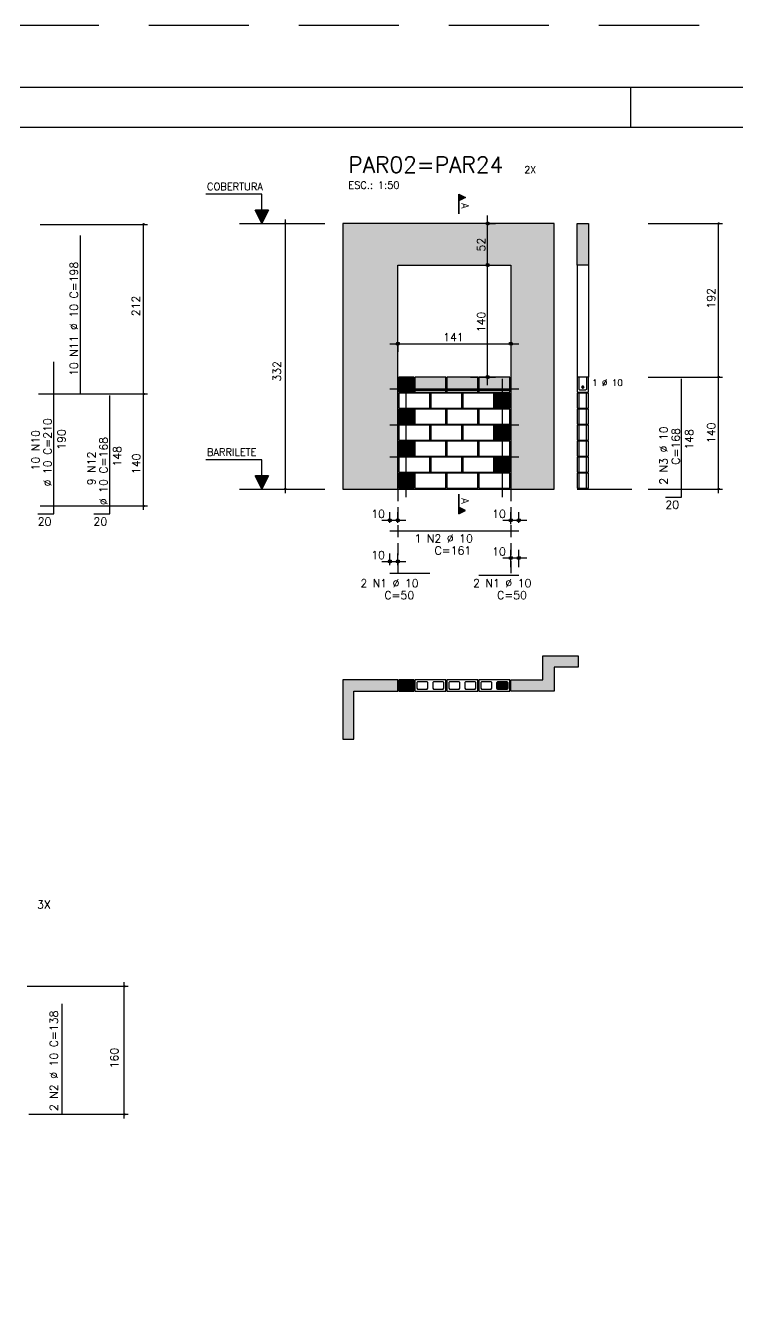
# Model space of a CAD drawing. Extents: x -1.9 to 86, y -1.5 to 61.
# Drawn here: x 50.47 to 68.26, y 29.08 to 60.95 of the extents above; entities that cross this region are included whole.
import ezdxf

# ---------------------------------------------------------------- set-up
doc = ezdxf.new("R2010")
doc.units = 0
doc.header["$MEASUREMENT"] = 0
doc.linetypes.add('ESTILO_TQS_0001', pattern=[0.45, 0.3, -0.15])
doc.linetypes.add('HIDDEN', pattern=[0.375, 0.25, -0.125])
doc.layers.get('0').update_dxf_attribs({"linetype": 'CONTINUOUS'})
doc.layers.get('Defpoints').update_dxf_attribs({"linetype": 'CONTINUOUS'})
for name, color, linetype in [('ARQ_FOLHA', 7, 'CONTINUOUS'), ('PENA_01', 1, 'CONTINUOUS'), ('PENA_02', 2, 'CONTINUOUS'), ('PENA_03', 3, 'CONTINUOUS'), ('PENA_05', 5, 'CONTINUOUS'), ('PENA_06', 6, 'CONTINUOUS'), ('PENA_09', 254, 'CONTINUOUS'), ('PENA_11', 252, 'CONTINUOUS'), ('PENA_23', 50, 'CONTINUOUS')]:
    doc.layers.add(name, color=color, linetype=linetype)
doc.styles.get("Standard").update_dxf_attribs({"font": 'ROMANS.SHX'})

# ---------------------------------------------------------------- blocks, each defined once
blk = doc.blocks.new('FOLHA A1 - 841 X 594')
at = {"layer": 'ARQ_FOLHA', "color": 1}
blk.add_line((-185, 584), (-185, 594), dxfattribs=at)
for points in [[(-841, 0), (0, 0), (0, 594), (-841, 594)], [(-816, 10), (-10, 10), (-10, 584), (-816, 584)]]:
    blk.add_lwpolyline(points, close=True, dxfattribs=at)
at = {"layer": 'Defpoints', "color": 8, "linetype": 'HIDDEN', "ltscale": 100}
blk.add_lwpolyline([(-860.5, 609.5), (-860.5, -15.5), (19.5, -15.5), (19.5, 609.5)], close=True, dxfattribs=at)
blk = doc.blocks.new('*U24')
blk.add_blockref('FOLHA A1 - 841 X 594', (0, 0))

msp = doc.modelspace()

# ---------------------------------------------------------------- linework, layer by layer
at = {"layer": 'PENA_01', "linetype": 'Continuous'}
for p, q in [((62.017496, 54.760002), (62.017496, 56.200002)), ((55.817995, 56.000002), (57.948859, 56.000002)), ((62.052362, 56.000002), (62.217496, 56.000002)), ((62.017496, 51.960002), (62.017496, 55.160002)), ((61.386351, 54.960002), (62.217496, 54.960002)), ((61.386351, 54.960002), (62.217496, 54.960002)), ((59.576351, 52.99481), (62.796351, 52.99481)), ((59.776351, 52.995626), (59.776351, 52.79481)), ((62.596351, 53.06865), (62.596351, 52.79481)), ((61.586351, 52.160002), (62.217496, 52.160002)), ((59.796351, 51.830002), (60.176351, 51.830002)), ((60.196351, 51.830002), (60.976351, 51.830002)), ((60.996351, 51.830002), (61.776351, 51.830002)), ((61.796351, 51.830002), (62.576351, 51.830002)), ((55.817995, 49.360002), (57.948859, 49.360002)), ((59.576351, 48.514656), (59.576351, 48.780712)), ((59.776351, 48.514656), (59.776351, 48.780712)), ((62.596351, 48.485294), (62.596351, 48.780712)), ((62.796351, 48.514656), (62.796351, 48.780712)), ((59.376351, 48.580712), (59.976351, 48.580712)), ((62.396351, 48.580712), (62.996351, 48.580712)), ((62.596351, 47.410585), (62.596351, 47.83882)), ((62.796351, 47.410585), (62.796351, 47.83882)), ((59.376351, 47.551227), (59.976351, 47.551227)), ((59.576351, 47.460374), (59.576351, 47.751227)), ((59.776351, 47.460374), (59.776351, 47.751227)), ((62.396351, 47.63882), (62.996351, 47.63882))]:
    msp.add_line(p, q, dxfattribs=at)
at = {"layer": 'PENA_01', "linetype": 'ESTILO_TQS_0001'}
for p, q in [((59.776351, 49.360002), (59.776351, 47.260374)), ((62.596351, 49.360002), (62.596351, 47.210585))]:
    msp.add_line(p, q, dxfattribs=at)
at = {"layer": 'PENA_01', "linetype": 'Continuous'}
for points in [[(59.866351, 44.362402), (60.106351, 44.362402), (60.126351, 44.382402), (60.126351, 44.522402), (60.106351, 44.542402), (59.866351, 44.542402), (59.846351, 44.522402), (59.846351, 44.382402), (59.866351, 44.362402)], [(60.246351, 44.382402), (60.266351, 44.362402), (60.506351, 44.362402), (60.526351, 44.382402), (60.526351, 44.522402), (60.506351, 44.542402), (60.266351, 44.542402), (60.246351, 44.522402), (60.246351, 44.382402)], [(60.646351, 44.382402), (60.666351, 44.362402), (60.906351, 44.362402), (60.926351, 44.382402), (60.926351, 44.522402), (60.906351, 44.542402), (60.666351, 44.542402), (60.646351, 44.522402), (60.646351, 44.382402)], [(61.046351, 44.382402), (61.066351, 44.362402), (61.306351, 44.362402), (61.326351, 44.382402), (61.326351, 44.522402), (61.306351, 44.542402), (61.066351, 44.542402), (61.046351, 44.522402), (61.046351, 44.382402)], [(61.446351, 44.382402), (61.466351, 44.362402), (61.706351, 44.362402), (61.726351, 44.382402), (61.726351, 44.522402), (61.706351, 44.542402), (61.466351, 44.542402), (61.446351, 44.522402), (61.446351, 44.382402)], [(61.846351, 44.382402), (61.866351, 44.362402), (62.106351, 44.362402), (62.126351, 44.382402), (62.126351, 44.522402), (62.106351, 44.542402), (61.866351, 44.542402), (61.846351, 44.522402), (61.846351, 44.382402)], [(62.246351, 44.382402), (62.266351, 44.362402), (62.506351, 44.362402), (62.526351, 44.382402), (62.526351, 44.522402), (62.506351, 44.542402), (62.266351, 44.542402), (62.246351, 44.522402), (62.246351, 44.382402)]]:
    msp.add_lwpolyline(points, dxfattribs=at)
at = {"layer": 'PENA_02', "linetype": 'Continuous'}
for p, q in [((58.396351, 49.360002), (63.676351, 49.360002)), ((63.396351, 44.592402), (63.396351, 44.892402))]:
    msp.add_line(p, q, dxfattribs=at)
for points in [[(58.396351, 56.000002), (58.396351, 49.360002), (59.776351, 49.360002), (59.776351, 54.960002), (62.596351, 54.960002), (62.596351, 49.360002), (63.676351, 49.360002), (63.676351, 56.000002), (58.396351, 56.000002)], [(64.254407, 56.000002), (64.534407, 56.000002), (64.534407, 54.960002), (64.254407, 54.960002), (64.254407, 56.000002)], [(59.796351, 51.780002), (60.176351, 51.780002), (60.176351, 52.160002), (59.796351, 52.160002), (59.796351, 51.780002)], [(60.196351, 51.780002), (60.976351, 51.780002), (60.976351, 52.160002), (60.196351, 52.160002), (60.196351, 51.780002)], [(60.996351, 51.780002), (61.776351, 51.780002), (61.776351, 52.160002), (60.996351, 52.160002), (60.996351, 51.780002)], [(61.796351, 51.780002), (62.576351, 51.780002), (62.576351, 52.160002), (61.796351, 52.160002), (61.796351, 51.780002)], [(59.796351, 51.380002), (60.576351, 51.380002), (60.576351, 51.760002), (59.796351, 51.760002), (59.796351, 51.380002)], [(60.596351, 51.380002), (61.376351, 51.380002), (61.376351, 51.760002), (60.596351, 51.760002), (60.596351, 51.380002)], [(61.396351, 51.380002), (62.176351, 51.380002), (62.176351, 51.760002), (61.396351, 51.760002), (61.396351, 51.380002)], [(62.196351, 51.380002), (62.576351, 51.380002), (62.576351, 51.760002), (62.196351, 51.760002), (62.196351, 51.380002)], [(59.796351, 50.980002), (60.176351, 50.980002), (60.176351, 51.360002), (59.796351, 51.360002), (59.796351, 50.980002)], [(60.196351, 50.980002), (60.976351, 50.980002), (60.976351, 51.360002), (60.196351, 51.360002), (60.196351, 50.980002)], [(60.996351, 50.980002), (61.776351, 50.980002), (61.776351, 51.360002), (60.996351, 51.360002), (60.996351, 50.980002)], [(61.796351, 50.980002), (62.576351, 50.980002), (62.576351, 51.360002), (61.796351, 51.360002), (61.796351, 50.980002)], [(59.796351, 50.580002), (60.576351, 50.580002), (60.576351, 50.960002), (59.796351, 50.960002), (59.796351, 50.580002)], [(60.596351, 50.580002), (61.376351, 50.580002), (61.376351, 50.960002), (60.596351, 50.960002), (60.596351, 50.580002)], [(61.396351, 50.580002), (62.176351, 50.580002), (62.176351, 50.960002), (61.396351, 50.960002), (61.396351, 50.580002)], [(62.196351, 50.580002), (62.576351, 50.580002), (62.576351, 50.960002), (62.196351, 50.960002), (62.196351, 50.580002)], [(59.796351, 50.180002), (60.176351, 50.180002), (60.176351, 50.560002), (59.796351, 50.560002), (59.796351, 50.180002)], [(60.196351, 50.180002), (60.976351, 50.180002), (60.976351, 50.560002), (60.196351, 50.560002), (60.196351, 50.180002)], [(60.996351, 50.180002), (61.776351, 50.180002), (61.776351, 50.560002), (60.996351, 50.560002), (60.996351, 50.180002)], [(61.796351, 50.180002), (62.576351, 50.180002), (62.576351, 50.560002), (61.796351, 50.560002), (61.796351, 50.180002)], [(59.796351, 49.780002), (60.576351, 49.780002), (60.576351, 50.160002), (59.796351, 50.160002), (59.796351, 49.780002)], [(60.596351, 49.780002), (61.376351, 49.780002), (61.376351, 50.160002), (60.596351, 50.160002), (60.596351, 49.780002)], [(61.396351, 49.780002), (62.176351, 49.780002), (62.176351, 50.160002), (61.396351, 50.160002), (61.396351, 49.780002)], [(62.196351, 49.780002), (62.576351, 49.780002), (62.576351, 50.160002), (62.196351, 50.160002), (62.196351, 49.780002)], [(59.796351, 49.380002), (60.176351, 49.380002), (60.176351, 49.760002), (59.796351, 49.760002), (59.796351, 49.380002)], [(60.196351, 49.380002), (60.976351, 49.380002), (60.976351, 49.760002), (60.196351, 49.760002), (60.196351, 49.380002)], [(60.996351, 49.380002), (61.776351, 49.380002), (61.776351, 49.760002), (60.996351, 49.760002), (60.996351, 49.380002)], [(61.796351, 49.380002), (62.576351, 49.380002), (62.576351, 49.760002), (61.796351, 49.760002), (61.796351, 49.380002)], [(62.596351, 44.592402), (63.396351, 44.592402), (63.396351, 45.192402), (64.276351, 45.192402), (64.276351, 44.912402), (63.676351, 44.912402), (63.676351, 44.312402), (62.596351, 44.312402), (62.596351, 44.592402)], [(59.776351, 44.592402), (58.396351, 44.592402), (58.396351, 43.112402), (58.676351, 43.112402), (58.676351, 44.312402), (59.776351, 44.312402), (59.776351, 44.592402)], [(59.796351, 44.312402), (60.176351, 44.312402), (60.176351, 44.592402), (59.796351, 44.592402), (59.796351, 44.312402)], [(60.196351, 44.312402), (60.976351, 44.312402), (60.976351, 44.592402), (60.196351, 44.592402), (60.196351, 44.312402)], [(60.996351, 44.312402), (61.776351, 44.312402), (61.776351, 44.592402), (60.996351, 44.592402), (60.996351, 44.312402)], [(61.796351, 44.312402), (62.576351, 44.312402), (62.576351, 44.592402), (61.796351, 44.592402), (61.796351, 44.312402)]]:
    msp.add_lwpolyline(points, dxfattribs=at)
for centre, radius in [((53.423346, 55.978602), 0.02), ((53.423346, 55.978602), 0.01), ((56.964141, 56.000002), 0.02), ((56.964141, 56.000002), 0.01), ((62.017496, 56.000002), 0.04), ((62.017496, 56.000002), 0.02), ((67.789117, 56.000002), 0.02), ((67.789117, 56.000002), 0.01), ((62.017496, 54.960002), 0.04), ((62.017496, 54.960002), 0.04), ((62.017496, 54.960002), 0.02), ((62.017496, 54.960002), 0.02), ((59.776351, 52.99481), 0.04), ((59.776351, 52.99481), 0.02), ((62.596351, 52.99481), 0.04), ((62.596351, 52.99481), 0.02), ((62.017496, 52.160002), 0.04), ((62.017496, 52.160002), 0.02), ((67.789117, 52.160002), 0.02), ((67.789117, 52.160002), 0.01), ((53.423346, 51.738602), 0.02), ((53.423346, 51.738602), 0.01), ((56.964141, 49.360002), 0.02), ((56.964141, 49.360002), 0.01), ((67.789117, 49.360002), 0.02), ((67.789117, 49.360002), 0.01), ((53.423346, 48.938602), 0.02), ((53.423346, 48.938602), 0.01), ((59.576351, 48.580712), 0.04), ((59.576351, 48.580712), 0.02), ((59.776351, 48.580712), 0.04), ((59.776351, 48.580712), 0.02), ((62.596351, 48.580712), 0.04), ((62.596351, 48.580712), 0.02), ((62.796351, 48.580712), 0.04), ((62.796351, 48.580712), 0.02), ((59.576351, 47.551227), 0.04), ((59.576351, 47.551227), 0.02), ((59.776351, 47.551227), 0.04), ((59.776351, 47.551227), 0.02), ((62.596351, 47.63882), 0.04), ((62.596351, 47.63882), 0.02), ((62.796351, 47.63882), 0.04), ((62.796351, 47.63882), 0.02), ((52.940436, 36.929502), 0.02), ((52.940436, 36.929502), 0.01), ((52.940436, 33.729502), 0.02), ((52.940436, 33.729502), 0.01)]:
    msp.add_circle(centre, radius, dxfattribs=at)
at = {"layer": 'PENA_03', "linetype": 'Continuous'}
for p, q in [((56.376994, 56.731868), (54.976994, 56.731868)), ((56.376994, 56.331868), (56.376994, 56.731868)), ((56.378394, 56.331868), (56.378394, 56.733268)), ((61.297619, 56.243193), (61.297619, 56.729575)), ((61.297619, 56.729575), (61.463552, 56.646609)), ((61.298314, 56.728447), (61.461991, 56.646609)), ((61.463552, 56.646609), (61.298314, 56.56399)), ((61.298315, 56.728447), (61.298315, 56.56477)), ((61.461991, 56.646609), (61.298315, 56.56477)), ((61.298315, 56.56399), (61.298315, 56.243193)), ((61.310383, 56.723193), (61.310383, 56.570024)), ((61.323147, 56.716811), (61.323147, 56.576406)), ((61.335911, 56.710429), (61.335911, 56.582788)), ((61.348675, 56.704047), (61.348675, 56.58917)), ((61.361439, 56.697665), (61.361439, 56.595552)), ((61.374203, 56.691283), (61.374203, 56.601934)), ((61.386967, 56.684901), (61.386967, 56.608316)), ((61.399731, 56.678519), (61.399731, 56.614698)), ((61.412495, 56.672137), (61.412495, 56.62108)), ((61.425259, 56.665755), (61.425259, 56.627462)), ((61.438024, 56.659373), (61.438024, 56.633844)), ((61.450788, 56.652991), (61.450788, 56.640227)), ((56.377694, 56.000002), (56.211761, 56.331868)), ((56.211761, 56.331868), (56.376994, 56.331868)), ((56.377694, 56.003125), (56.214017, 56.330477)), ((56.54137, 56.330477), (56.214017, 56.330477)), ((56.530863, 56.30634), (56.224524, 56.30634)), ((56.518099, 56.280812), (56.237289, 56.280812)), ((56.505335, 56.255284), (56.250053, 56.255284)), ((56.49257, 56.229756), (56.262817, 56.229756)), ((56.479806, 56.204227), (56.275581, 56.204227)), ((56.467042, 56.178699), (56.288345, 56.178699)), ((56.454278, 56.153171), (56.301109, 56.153171)), ((56.441514, 56.127643), (56.313873, 56.127643)), ((56.42875, 56.102115), (56.326637, 56.102115)), ((56.543627, 56.331868), (56.377694, 56.000002)), ((56.54137, 56.330478), (56.377694, 56.003124)), ((56.378394, 56.331868), (56.543627, 56.331868)), ((56.964141, 49.25947), (56.964141, 56.100002)), ((50.83403, 55.978602), (53.523346, 55.978602)), ((53.423346, 48.83807), (53.423346, 55.978602)), ((56.415986, 56.076587), (56.339401, 56.076587)), ((56.403222, 56.051058), (56.352165, 56.051058)), ((56.390458, 56.02553), (56.36493, 56.02553)), ((61.852362, 56.000002), (61.852362, 56.000002)), ((66.025086, 56.000002), (67.889117, 56.000002)), ((67.789117, 49.25947), (67.789117, 56.000002)), ((61.186351, 54.960002), (61.186351, 54.960002)), ((61.186351, 54.960002), (61.186351, 54.960002)), ((64.254407, 54.960002), (64.254407, 52.160002)), ((64.534407, 54.960002), (64.534407, 52.160002)), ((62.596351, 53.26865), (62.596351, 53.26865)), ((59.776351, 53.195626), (59.776351, 53.195626)), ((61.386351, 52.160002), (61.386351, 52.160002)), ((66.025086, 52.160002), (67.889117, 52.160002)), ((50.792099, 51.738602), (53.523346, 51.738602)), ((64.304407, 51.380002), (64.304407, 51.760002)), ((64.484407, 51.380002), (64.484407, 51.760002)), ((64.304407, 50.980002), (64.304407, 51.360002)), ((64.484407, 50.980002), (64.484407, 51.360002)), ((64.304407, 50.580002), (64.304407, 50.960002)), ((64.484407, 50.580002), (64.484407, 50.960002)), ((64.304407, 50.180002), (64.304407, 50.560002)), ((64.484407, 50.180002), (64.484407, 50.560002)), ((56.376994, 50.091868), (54.976994, 50.091868)), ((56.376994, 49.691868), (56.376994, 50.091868)), ((56.378394, 49.691868), (56.378394, 50.093268)), ((64.304407, 49.780002), (64.304407, 50.160002)), ((64.484407, 49.780002), (64.484407, 50.160002)), ((64.304407, 49.380002), (64.304407, 49.760002)), ((64.484407, 49.380002), (64.484407, 49.760002)), ((56.377694, 49.360002), (56.211761, 49.691868)), ((56.211761, 49.691868), (56.376994, 49.691868)), ((56.377694, 49.363125), (56.214017, 49.690477)), ((56.54137, 49.690477), (56.214017, 49.690477)), ((56.530863, 49.66634), (56.224524, 49.66634)), ((56.518099, 49.640812), (56.237289, 49.640812)), ((56.505335, 49.615284), (56.250053, 49.615284)), ((56.49257, 49.589756), (56.262817, 49.589756)), ((56.479806, 49.564227), (56.275581, 49.564227)), ((56.467042, 49.538699), (56.288345, 49.538699)), ((56.454278, 49.513171), (56.301109, 49.513171)), ((56.441514, 49.487643), (56.313873, 49.487643)), ((56.42875, 49.462115), (56.326637, 49.462115)), ((56.415986, 49.436587), (56.339401, 49.436587)), ((56.403222, 49.411058), (56.352165, 49.411058)), ((56.543627, 49.691868), (56.377694, 49.360002)), ((56.54137, 49.690478), (56.377694, 49.363124)), ((56.378394, 49.691868), (56.543627, 49.691868)), ((56.390458, 49.38553), (56.36493, 49.38553)), ((61.297619, 49.229367), (61.297619, 48.742985)), ((61.298315, 48.90857), (61.298315, 49.229367)), ((64.254407, 49.360002), (65.625086, 49.360002)), ((66.025086, 49.360002), (67.889117, 49.360002)), ((50.83403, 48.938602), (53.523346, 48.938602)), ((61.297619, 48.742985), (61.463552, 48.825951)), ((61.463552, 48.825951), (61.298314, 48.90857)), ((61.298314, 48.744113), (61.461991, 48.825951)), ((61.298315, 48.744113), (61.298315, 48.90779)), ((61.461991, 48.825951), (61.298315, 48.90779)), ((61.310383, 48.749367), (61.310383, 48.902536)), ((61.323147, 48.755749), (61.323147, 48.896154)), ((61.335911, 48.762131), (61.335911, 48.889772)), ((61.348675, 48.768513), (61.348675, 48.88339)), ((61.361439, 48.774895), (61.361439, 48.877008)), ((61.374203, 48.781277), (61.374203, 48.870626)), ((61.386967, 48.787659), (61.386967, 48.864244)), ((61.399731, 48.794041), (61.399731, 48.857862)), ((61.412495, 48.800423), (61.412495, 48.85148)), ((61.425259, 48.806805), (61.425259, 48.845098)), ((61.438024, 48.813187), (61.438024, 48.838716)), ((61.450788, 48.819569), (61.450788, 48.832333)), ((59.576351, 48.314656), (59.576351, 48.314656)), ((59.776351, 48.314656), (59.776351, 48.314656)), ((62.596351, 48.285294), (62.596351, 48.285294)), ((62.796351, 48.314656), (62.796351, 48.314656)), ((59.576351, 47.260374), (59.576351, 47.260374)), ((59.776351, 47.260374), (59.776351, 47.260374)), ((62.596351, 47.210585), (62.596351, 47.210585)), ((62.796351, 47.210585), (62.796351, 47.210585)), ((52.940436, 33.62897), (52.940436, 37.029502)), ((50.509188, 36.929502), (53.040436, 36.929502)), ((50.55112, 33.729502), (53.040436, 33.729502))]:
    msp.add_line(p, q, dxfattribs=at)
for points in [[(64.254407, 51.780002), (64.534407, 51.780002), (64.534407, 52.160002), (64.254407, 52.160002), (64.254407, 51.780002)], [(64.484407, 52.160002), (64.484407, 51.850002), (64.464407, 51.830002), (64.324407, 51.830002), (64.304407, 51.850002), (64.304407, 52.160002)], [(64.254407, 51.380002), (64.534407, 51.380002), (64.534407, 51.760002), (64.254407, 51.760002), (64.254407, 51.380002)], [(64.418956, 51.910993), (64.416794, 51.921161), (64.410684, 51.929571), (64.401681, 51.934769), (64.391342, 51.935856), (64.381456, 51.932643), (64.37373, 51.925687), (64.369502, 51.91619), (64.369502, 51.905795), (64.37373, 51.896298), (64.381456, 51.889342), (64.391342, 51.886129), (64.401681, 51.887216), (64.410684, 51.892414), (64.416794, 51.900824), (64.418956, 51.910993)], [(64.254407, 50.980002), (64.534407, 50.980002), (64.534407, 51.360002), (64.254407, 51.360002), (64.254407, 50.980002)], [(64.254407, 50.580002), (64.534407, 50.580002), (64.534407, 50.960002), (64.254407, 50.960002), (64.254407, 50.580002)], [(64.254407, 50.180002), (64.534407, 50.180002), (64.534407, 50.560002), (64.254407, 50.560002), (64.254407, 50.180002)], [(64.254407, 49.780002), (64.534407, 49.780002), (64.534407, 50.160002), (64.254407, 50.160002), (64.254407, 49.780002)], [(64.254407, 49.380002), (64.534407, 49.380002), (64.534407, 49.760002), (64.254407, 49.760002), (64.254407, 49.380002)], [(60.126351, 44.382402), (60.106351, 44.362402), (59.866351, 44.362402), (59.846351, 44.382402), (59.846351, 44.522402), (59.866351, 44.542402), (60.106351, 44.542402), (60.126351, 44.522402), (60.126351, 44.382402)], [(62.526351, 44.382402), (62.506351, 44.362402), (62.266351, 44.362402), (62.246351, 44.382402), (62.246351, 44.522402), (62.266351, 44.542402), (62.506351, 44.542402), (62.526351, 44.522402), (62.526351, 44.382402)]]:
    msp.add_lwpolyline(points, dxfattribs=at)
for centre, radius in [((64.393956, 51.910993), 0.025), ((59.986351, 44.452402), 0.04), ((62.386351, 44.452402), 0.04)]:
    msp.add_circle(centre, radius, dxfattribs=at)
for points in [[(64.418956, 51.910993), (64.37373, 51.925687), (64.369502, 51.91619)], [(64.418956, 51.910993), (64.369502, 51.91619), (64.369502, 51.905795)], [(64.418956, 51.910993), (64.369502, 51.905795), (64.37373, 51.896298)], [(64.418956, 51.910993), (64.381456, 51.932643), (64.370463, 51.919543)], [(64.418956, 51.910993), (64.370463, 51.919543), (64.370463, 51.902442)], [(64.418956, 51.910993), (64.370463, 51.902442), (64.381456, 51.889342)], [(64.418956, 51.910993), (64.381456, 51.932643), (64.37373, 51.925687)], [(64.418956, 51.910993), (64.37373, 51.896298), (64.381456, 51.889342)], [(64.418956, 51.910993), (64.391342, 51.935856), (64.381456, 51.932643)], [(64.418956, 51.910993), (64.398297, 51.935613), (64.381456, 51.932643)], [(64.418956, 51.910993), (64.381456, 51.889342), (64.398297, 51.886372)], [(64.418956, 51.910993), (64.381456, 51.889342), (64.391342, 51.886129)], [(64.418956, 51.910993), (64.401681, 51.934769), (64.391342, 51.935856)], [(64.418956, 51.910993), (64.391342, 51.886129), (64.401681, 51.887216)], [(64.418956, 51.910993), (64.413107, 51.927062), (64.398297, 51.935613)], [(64.418956, 51.910993), (64.398297, 51.886372), (64.413107, 51.894923)], [(64.418956, 51.910993), (64.410684, 51.929571), (64.401681, 51.934769)], [(64.418956, 51.910993), (64.401681, 51.887216), (64.410684, 51.892414)], [(64.418956, 51.910993), (64.416794, 51.921161), (64.410684, 51.929571)], [(64.418956, 51.910993), (64.410684, 51.892414), (64.416794, 51.900824)], [(64.418956, 51.910993), (64.413107, 51.894923), (64.418956, 51.910993)], [(64.418956, 51.910993), (64.416794, 51.900824), (64.418956, 51.910993)], [(60.026351, 44.452402), (59.966351, 44.487043), (59.948763, 44.466083)], [(60.026351, 44.452402), (59.948763, 44.466083), (59.948763, 44.438721)], [(60.026351, 44.452402), (59.948763, 44.438721), (59.966351, 44.417761)], [(60.026351, 44.452402), (59.993297, 44.491794), (59.966351, 44.487043)], [(60.026351, 44.452402), (59.966351, 44.417761), (59.993297, 44.41301)], [(60.026351, 44.452402), (60.016993, 44.478113), (59.993297, 44.491794)], [(60.026351, 44.452402), (59.993297, 44.41301), (60.016993, 44.42669)], [(60.026351, 44.452402), (60.016993, 44.42669), (60.026351, 44.452402)], [(62.426351, 44.452402), (62.366351, 44.487043), (62.348763, 44.466083)], [(62.426351, 44.452402), (62.348763, 44.466083), (62.348763, 44.438721)], [(62.426351, 44.452402), (62.348763, 44.438721), (62.366351, 44.417761)], [(62.426351, 44.452402), (62.393297, 44.491794), (62.366351, 44.487043)], [(62.426351, 44.452402), (62.366351, 44.417761), (62.393297, 44.41301)], [(62.426351, 44.452402), (62.416993, 44.478113), (62.393297, 44.491794)], [(62.426351, 44.452402), (62.393297, 44.41301), (62.416993, 44.42669)], [(62.426351, 44.452402), (62.416993, 44.42669), (62.426351, 44.452402)]]:
    msp.add_solid(points, dxfattribs=at)
at = {"layer": 'PENA_05', "linetype": 'Continuous'}
for p, q in [((51.847477, 51.738602), (51.847477, 55.698602)), ((51.18142, 48.738602), (51.18142, 52.538602)), ((59.986351, 49.160002), (59.986351, 52.120002)), ((62.386351, 49.160002), (62.386351, 52.120002)), ((66.864728, 49.160002), (66.864728, 52.120002)), ((52.574662, 48.738602), (52.574662, 51.698602)), ((59.576351, 51.870002), (62.796351, 51.870002)), ((59.576351, 50.970002), (60.576351, 50.970002)), ((61.796351, 50.970002), (62.796351, 50.970002)), ((59.576351, 50.170002), (60.576351, 50.170002)), ((61.796351, 50.170002), (62.796351, 50.170002)), ((66.464728, 49.160002), (66.864728, 49.160002)), ((50.78142, 48.738602), (51.18142, 48.738602)), ((52.174662, 48.738602), (52.574662, 48.738602)), ((59.576351, 48.314656), (62.796351, 48.314656)), ((59.576351, 47.260374), (60.576351, 47.260374)), ((61.796351, 47.210585), (62.796351, 47.210585)), ((51.390761, 33.729502), (51.390761, 36.489502))]:
    msp.add_line(p, q, dxfattribs=at)
at = {"layer": 'PENA_09', "linetype": 'Continuous'}
for points in [[(59.796351, 51.830002), (60.176351, 51.830002), (60.176351, 52.160002), (59.796351, 52.160002), (59.796351, 51.830002)], [(60.196351, 51.830002), (60.976351, 51.830002), (60.976351, 52.160002), (60.196351, 52.160002), (60.196351, 51.830002)], [(60.996351, 51.830002), (61.776351, 51.830002), (61.776351, 52.160002), (60.996351, 52.160002), (60.996351, 51.830002)], [(61.796351, 51.830002), (62.576351, 51.830002), (62.576351, 52.160002), (61.796351, 52.160002), (61.796351, 51.830002)]]:
    msp.add_lwpolyline(points, dxfattribs=at)
for points in [[(59.796351, 51.830002), (60.176351, 51.830002), (60.176351, 52.160002)], [(59.796351, 51.830002), (60.176351, 52.160002), (59.796351, 52.160002)], [(59.796351, 51.830002), (59.796351, 52.160002), (59.796351, 51.830002)], [(60.196351, 51.830002), (60.976351, 51.830002), (60.976351, 52.160002)], [(60.196351, 51.830002), (60.976351, 52.160002), (60.196351, 52.160002)], [(60.196351, 51.830002), (60.196351, 52.160002), (60.196351, 51.830002)], [(60.996351, 51.830002), (61.776351, 51.830002), (61.776351, 52.160002)], [(60.996351, 51.830002), (61.776351, 52.160002), (60.996351, 52.160002)], [(60.996351, 51.830002), (60.996351, 52.160002), (60.996351, 51.830002)], [(61.796351, 51.830002), (62.576351, 51.830002), (62.576351, 52.160002)], [(61.796351, 51.830002), (62.576351, 52.160002), (61.796351, 52.160002)], [(61.796351, 51.830002), (61.796351, 52.160002), (61.796351, 51.830002)]]:
    msp.add_solid(points, dxfattribs=at)
at = {"layer": 'PENA_11', "linetype": 'Continuous'}
for points in [[(63.676351, 56.000002), (58.396351, 56.000002), (59.776351, 54.960002)], [(58.396351, 56.000002), (58.396351, 49.360002), (59.776351, 49.360002)], [(58.396351, 56.000002), (59.776351, 49.360002), (59.776351, 54.960002)], [(63.676351, 56.000002), (59.776351, 54.960002), (62.596351, 54.960002)], [(63.676351, 56.000002), (62.596351, 54.960002), (62.596351, 49.360002)], [(63.676351, 56.000002), (62.596351, 49.360002), (63.676351, 49.360002)], [(64.254407, 56.000002), (64.534407, 56.000002), (64.534407, 54.960002)], [(64.254407, 56.000002), (64.534407, 54.960002), (64.254407, 54.960002)], [(64.254407, 56.000002), (64.254407, 54.960002), (64.254407, 56.000002)], [(63.396351, 44.592402), (63.396351, 45.192402), (63.676351, 44.912402)], [(63.676351, 44.912402), (63.396351, 45.192402), (64.276351, 45.192402)], [(64.276351, 45.192402), (64.276351, 44.912402), (63.676351, 44.912402)], [(63.676351, 44.312402), (63.396351, 44.592402), (63.676351, 44.912402)], [(58.396351, 43.112402), (58.676351, 43.112402), (58.396351, 44.592402)], [(58.676351, 43.112402), (58.676351, 44.312402), (58.396351, 44.592402)], [(58.396351, 44.592402), (58.676351, 44.312402), (59.776351, 44.592402)], [(58.676351, 44.312402), (59.776351, 44.312402), (59.776351, 44.592402)], [(60.126351, 44.382402), (59.846351, 44.522402), (59.866351, 44.542402)], [(60.126351, 44.382402), (59.846351, 44.382402), (59.846351, 44.522402)], [(60.126351, 44.382402), (59.866351, 44.362402), (59.846351, 44.382402)], [(60.126351, 44.382402), (59.866351, 44.542402), (60.106351, 44.542402)], [(60.126351, 44.382402), (60.106351, 44.362402), (59.866351, 44.362402)], [(60.126351, 44.382402), (60.106351, 44.542402), (60.126351, 44.522402)], [(60.126351, 44.382402), (60.126351, 44.522402), (60.126351, 44.382402)], [(62.526351, 44.382402), (62.246351, 44.522402), (62.266351, 44.542402)], [(62.526351, 44.382402), (62.246351, 44.382402), (62.246351, 44.522402)], [(62.526351, 44.382402), (62.266351, 44.362402), (62.246351, 44.382402)], [(62.526351, 44.382402), (62.266351, 44.542402), (62.506351, 44.542402)], [(62.526351, 44.382402), (62.506351, 44.362402), (62.266351, 44.362402)], [(62.526351, 44.382402), (62.506351, 44.542402), (62.526351, 44.522402)], [(62.526351, 44.382402), (62.526351, 44.522402), (62.526351, 44.382402)], [(62.596351, 44.312402), (62.596351, 44.592402), (63.676351, 44.312402)], [(62.596351, 44.592402), (63.396351, 44.592402), (63.676351, 44.312402)]]:
    msp.add_solid(points, dxfattribs=at)
at = {"layer": 'PENA_23', "linetype": 'Continuous'}
for points in [[(59.796351, 51.780002), (60.176351, 51.780002), (60.176351, 51.830002), (59.796351, 51.830002), (59.796351, 51.780002)], [(62.196351, 51.380002), (62.576351, 51.380002), (62.576351, 51.760002), (62.196351, 51.760002), (62.196351, 51.380002)], [(59.796351, 50.980002), (60.176351, 50.980002), (60.176351, 51.360002), (59.796351, 51.360002), (59.796351, 50.980002)], [(62.196351, 50.580002), (62.576351, 50.580002), (62.576351, 50.960002), (62.196351, 50.960002), (62.196351, 50.580002)], [(59.796351, 50.180002), (60.176351, 50.180002), (60.176351, 50.560002), (59.796351, 50.560002), (59.796351, 50.180002)], [(62.196351, 49.780002), (62.576351, 49.780002), (62.576351, 50.160002), (62.196351, 50.160002), (62.196351, 49.780002)], [(59.796351, 49.380002), (60.176351, 49.380002), (60.176351, 49.760002), (59.796351, 49.760002), (59.796351, 49.380002)], [(60.126351, 44.452402), (60.176351, 44.452402), (60.176351, 44.592402), (59.796351, 44.592402), (59.796351, 44.452402), (59.846351, 44.452402), (59.846351, 44.522402), (59.866351, 44.542402), (60.106351, 44.542402), (60.126351, 44.522402), (60.126351, 44.452402)], [(60.126351, 44.452402), (60.176351, 44.452402), (60.176351, 44.312402), (59.796351, 44.312402), (59.796351, 44.452402), (59.846351, 44.452402), (59.846351, 44.382402), (59.866351, 44.362402), (60.106351, 44.362402), (60.126351, 44.382402), (60.126351, 44.452402)]]:
    msp.add_lwpolyline(points, dxfattribs=at)
for points in [[(59.796351, 51.780002), (60.176351, 51.780002), (60.176351, 51.830002)], [(59.796351, 51.780002), (60.176351, 51.830002), (59.796351, 51.830002)], [(59.796351, 51.780002), (59.796351, 51.830002), (59.796351, 51.780002)], [(62.196351, 51.380002), (62.576351, 51.380002), (62.576351, 51.760002)], [(62.196351, 51.380002), (62.576351, 51.760002), (62.196351, 51.760002)], [(62.196351, 51.380002), (62.196351, 51.760002), (62.196351, 51.380002)], [(59.796351, 50.980002), (60.176351, 50.980002), (60.176351, 51.360002)], [(59.796351, 50.980002), (60.176351, 51.360002), (59.796351, 51.360002)], [(59.796351, 50.980002), (59.796351, 51.360002), (59.796351, 50.980002)], [(62.196351, 50.580002), (62.576351, 50.580002), (62.576351, 50.960002)], [(62.196351, 50.580002), (62.576351, 50.960002), (62.196351, 50.960002)], [(62.196351, 50.580002), (62.196351, 50.960002), (62.196351, 50.580002)], [(59.796351, 50.180002), (60.176351, 50.180002), (60.176351, 50.560002)], [(59.796351, 50.180002), (60.176351, 50.560002), (59.796351, 50.560002)], [(59.796351, 50.180002), (59.796351, 50.560002), (59.796351, 50.180002)], [(62.196351, 49.780002), (62.576351, 49.780002), (62.576351, 50.160002)], [(62.196351, 49.780002), (62.576351, 50.160002), (62.196351, 50.160002)], [(62.196351, 49.780002), (62.196351, 50.160002), (62.196351, 49.780002)], [(59.796351, 49.380002), (60.176351, 49.380002), (60.176351, 49.760002)], [(59.796351, 49.380002), (60.176351, 49.760002), (59.796351, 49.760002)], [(59.796351, 49.380002), (59.796351, 49.760002), (59.796351, 49.380002)], [(60.176351, 44.592402), (59.796351, 44.592402), (59.866351, 44.542402)], [(59.796351, 44.592402), (59.796351, 44.452402), (59.846351, 44.452402)], [(59.796351, 44.592402), (59.846351, 44.452402), (59.846351, 44.522402)], [(59.796351, 44.592402), (59.846351, 44.522402), (59.866351, 44.542402)], [(59.796351, 44.312402), (59.796351, 44.452402), (59.846351, 44.452402)], [(59.796351, 44.312402), (59.846351, 44.452402), (59.846351, 44.382402)], [(59.796351, 44.312402), (59.846351, 44.382402), (59.866351, 44.362402)], [(60.176351, 44.312402), (59.796351, 44.312402), (59.866351, 44.362402)], [(60.176351, 44.592402), (59.866351, 44.542402), (60.106351, 44.542402)], [(60.176351, 44.312402), (59.866351, 44.362402), (60.106351, 44.362402)], [(60.176351, 44.592402), (60.106351, 44.542402), (60.126351, 44.522402)], [(60.176351, 44.312402), (60.106351, 44.362402), (60.126351, 44.382402)], [(60.176351, 44.592402), (60.126351, 44.522402), (60.176351, 44.452402)], [(60.176351, 44.452402), (60.126351, 44.522402), (60.126351, 44.452402)], [(60.176351, 44.312402), (60.126351, 44.382402), (60.176351, 44.452402)], [(60.176351, 44.452402), (60.126351, 44.382402), (60.126351, 44.452402)]]:
    msp.add_solid(points, dxfattribs=at)

# ---------------------------------------------------------------- block references
at = {"xscale": 0.09999999999999938, "yscale": 0.09999999999999938, "zscale": 0.09999999999999938}
msp.add_blockref('*U24', (84.1, 0.000002), dxfattribs=at)

# ---------------------------------------------------------------- texts
at = {"layer": 'PENA_02', "linetype": 'Continuous'}
for s, height, p in [('2X', 0.17, (62.936724, 57.262021)), ('3X', 0.2, (50.759917, 38.874205))]:
    msp.add_text(s, height=height, dxfattribs=at).set_placement(p)
at = {"layer": 'PENA_03', "linetype": 'Continuous'}
for s, height, p in [('COBERTURA', 0.18, (55.007266, 56.833741)), ('ESC.: 1:50', 0.18, (58.536351, 56.870002)), ('141', 0.2, (60.906351, 53.05481)), ('1 %%c 10', 0.16, (64.627112, 51.939743)), ('BARRILETE', 0.18, (55.007266, 50.193741)), ('10', 0.2, (59.109684, 48.640712)), ('10', 0.2, (62.129684, 48.640712)), ('20', 0.2, (66.459728, 48.870002)), ('20', 0.2, (50.77642, 48.448602)), ('20', 0.2, (52.169662, 48.448602)), ('1 N2 %%c 10', 0.2, (60.192474, 48.025136)), ('C=161', 0.2, (60.692474, 47.725136)), ('10', 0.2, (62.129684, 47.69882)), ('10', 0.2, (59.109684, 47.611227)), ('2 N1 %%c 10', 0.2, (58.836855, 46.905734)), ('2 N1 %%c 10', 0.2, (61.654475, 46.908334)), ('C=50', 0.2, (59.436855, 46.605734)), ('C=50', 0.2, (62.254475, 46.608334))]:
    msp.add_text(s, height=height, dxfattribs=at).set_placement(p)
for s, height, rotation, p in [('A', 0.18, 270, (61.364648, 56.511176)), ('52', 0.2, 90, (61.957496, 55.300002)), ('10 N11 %%c 10 C=198', 0.2, 90, (51.781909, 52.188664)), ('192', 0.2, 90, (67.703114, 53.872652)), ('212', 0.2, 90, (53.329111, 53.680259)), ('140', 0.2, 90, (61.957496, 53.280002)), ('332', 0.2, 90, (56.853199, 52.0454)), ('%%c 10 C=210', 0.2, 90, (51.123641, 49.42627)), ('10 N10', 0.2, 90, (50.823641, 49.82627)), ('190', 0.2, 90, (51.47142, 50.343602)), ('2 N3 %%c 10', 0.2, 90, (66.516298, 49.469299)), ('C=168', 0.2, 90, (66.816298, 49.969299)), ('148', 0.2, 90, (67.154728, 50.345002)), ('140', 0.2, 90, (67.704995, 50.508274)), ('%%c 10 C=168', 0.2, 90, (52.519952, 48.957539)), ('148', 0.2, 90, (52.864662, 49.923602)), ('9 N12', 0.2, 90, (52.219952, 49.457539)), ('140', 0.2, 90, (53.339568, 49.73485)), ('A', 0.18, 270, (61.364648, 49.132813)), ('2 N2 %%c 10 C=138', 0.2, 90, (51.28021, 33.811137)), ('160', 0.2, 90, (52.791652, 34.877059))]:
    msp.add_text(s, height=height, rotation=rotation, dxfattribs=at).set_placement(p)
at = {"layer": 'PENA_06', "linetype": 'Continuous'}
msp.add_text('PAR02=PAR24', height=0.4, dxfattribs=at).set_placement((58.536351, 57.270002))

doc.saveas('drawing.dxf')
